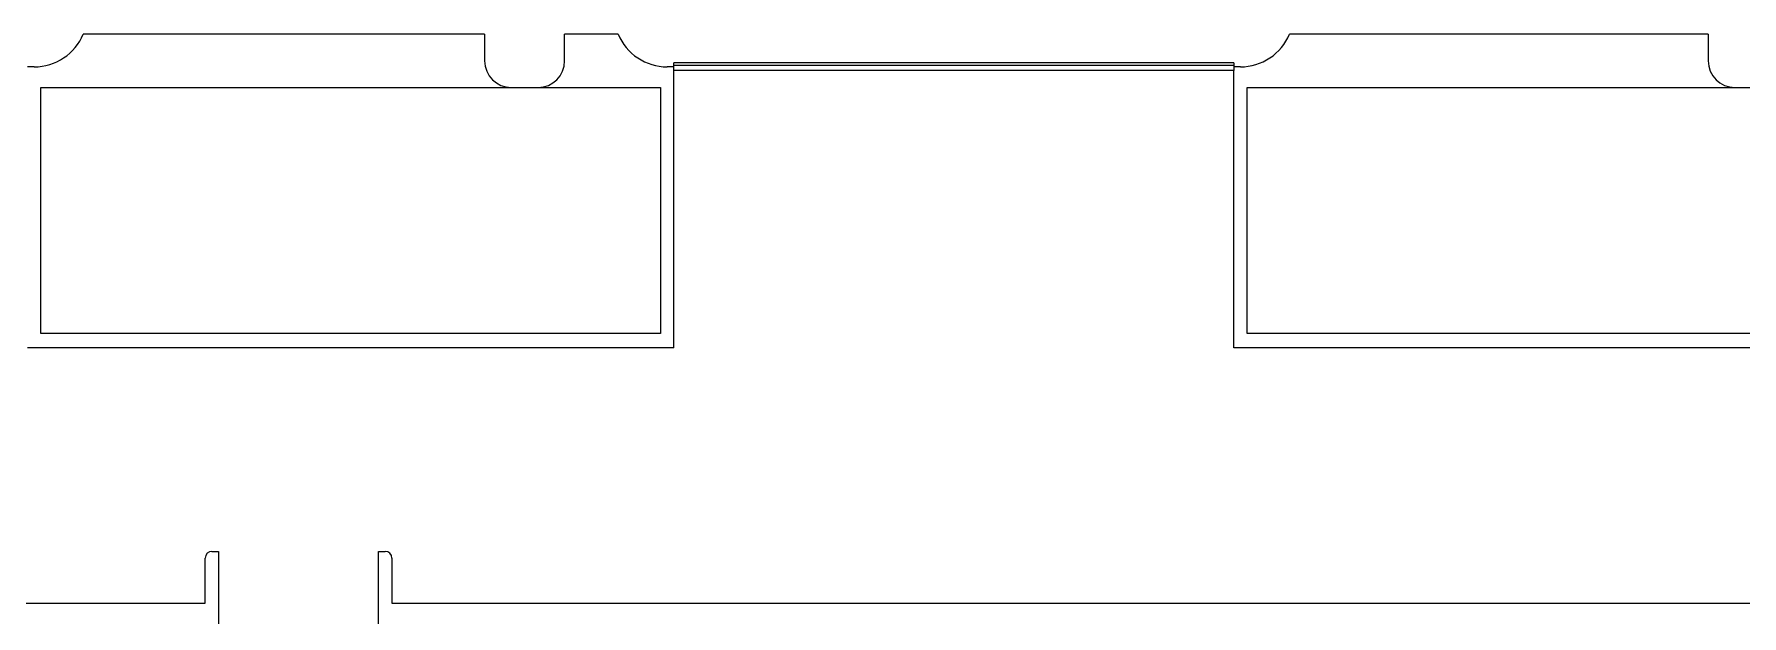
# Model space of a CAD drawing. Header units: millimetres. Extents: x -265 to 612, y -305 to 248.
# Drawn here: x 300.8 to 428.9, y -127.2 to -83.6 of the extents above; entities that cross this region are included whole.
import ezdxf

# ---------------------------------------------------------------- set-up
doc = ezdxf.new("R2010")
doc.units = ezdxf.units.MM
doc.header["$MEASUREMENT"] = 0
doc.layers.add('图层0000', color=7, linetype='Continuous', lineweight=25)

msp = doc.modelspace()

# ---------------------------------------------------------------- linework, layer by layer
at = {"layer": '图层0000', "color": 7, "linetype": 'Continuous', "lineweight": 25}
for p, q in [((334.614, -83.6), (304.501, -83.6)), ((334.614, -83.6), (334.614, -85.6)), ((344.626, -83.6), (340.614, -83.6)), ((340.614, -85.6), (340.614, -83.6)), ((426.414, -83.6), (395.001, -83.6)), ((426.414, -83.6), (426.414, -85.6)), ((348.814, -85.961), (348.814, -85.738)), ((390.814, -85.738), (348.814, -85.738)), ((390.814, -85.738), (390.814, -85.961)), ((300.814, -86.05), (300.314, -86.05)), ((348.814, -86.05), (348.314, -86.05)), ((348.814, -86.313), (348.814, -85.961)), ((390.814, -85.961), (348.814, -85.961)), ((348.814, -107.129), (348.814, -86.313)), ((390.814, -86.313), (348.814, -86.313)), ((390.814, -85.961), (390.814, -86.313)), ((391.314, -86.05), (390.814, -86.05)), ((390.814, -107.129), (390.814, -86.313)), ((301.314, -87.6), (347.814, -87.6)), ((301.314, -106.05), (301.314, -87.6)), ((347.814, -87.6), (347.814, -106.05)), ((391.814, -87.6), (449.214, -87.6)), ((391.814, -106.05), (391.814, -87.6)), ((347.814, -106.05), (301.314, -106.05)), ((449.214, -106.05), (391.814, -106.05)), ((348.814, -107.129), (300.314, -107.129)), ((450.214, -107.129), (390.814, -107.129)), ((313.654, -126.275), (313.654, -122.879)), ((314.154, -122.379), (314.654, -122.379)), ((314.654, -122.379), (314.654, -137.88)), ((326.654, -137.88), (326.654, -122.379)), ((326.654, -122.379), (327.154, -122.379)), ((327.654, -122.879), (327.654, -126.275)), ((284.227, -126.275), (313.654, -126.275)), ((327.654, -126.275), (494.231, -126.275))]:
    msp.add_line(p, q, dxfattribs=at)
for centre, radius, start, end in [((300.814, -82.05), 4, 270, 337.1995), ((348.314, -82.05), 4, 202.8005, 270), ((391.314, -82.05), 4, 270, 337.1995), ((336.614, -85.6), 2, 180, 270), ((338.614, -85.6), 2, 270, 0), ((428.414, -85.6), 2, 180, 270), ((314.154, -122.879), 0.5, 90, 180), ((327.154, -122.879), 0.5, 0, 90)]:
    msp.add_arc(centre, radius, start, end, dxfattribs=at)

doc.saveas('drawing.dxf')
